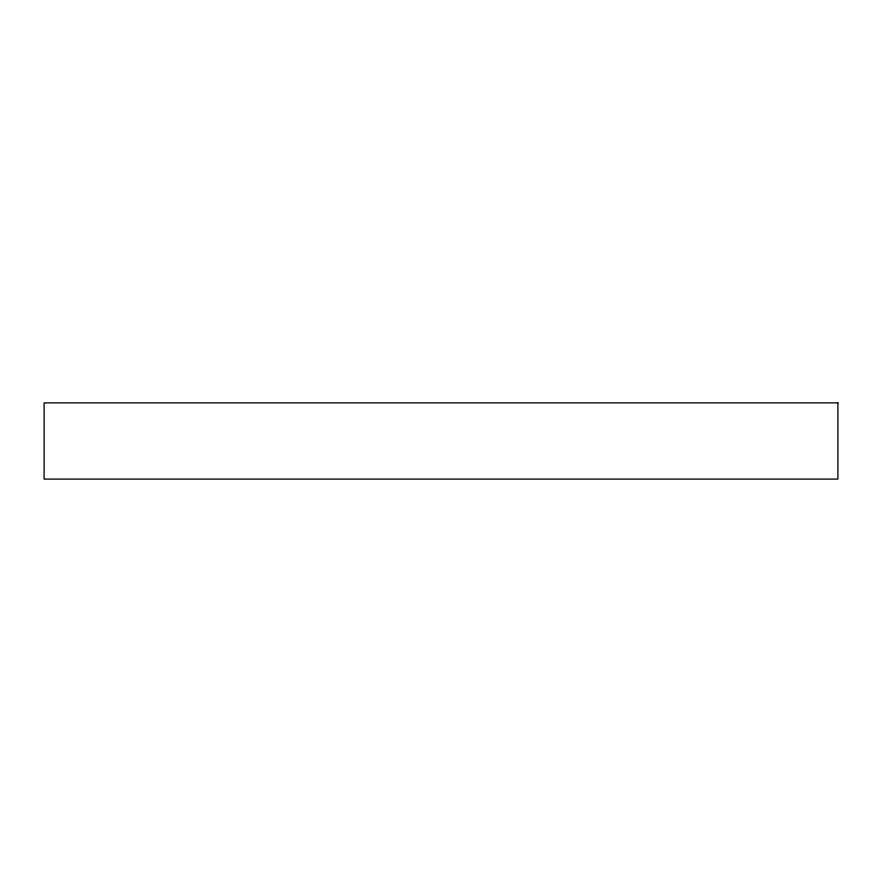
<?xml version="1.0" encoding="UTF-8"?>
<svg xmlns="http://www.w3.org/2000/svg" width="882" height="882" viewBox="0 0 882 882"><rect width="100%" height="100%" fill="white"/><g stroke="black" fill="none" stroke-linecap="round" stroke-linejoin="round"><path stroke-width="1.32" d="M837.9 402.898L44.1 402.898L44.1 479.102L837.9 479.102L837.9 402.898"/></g></svg>
